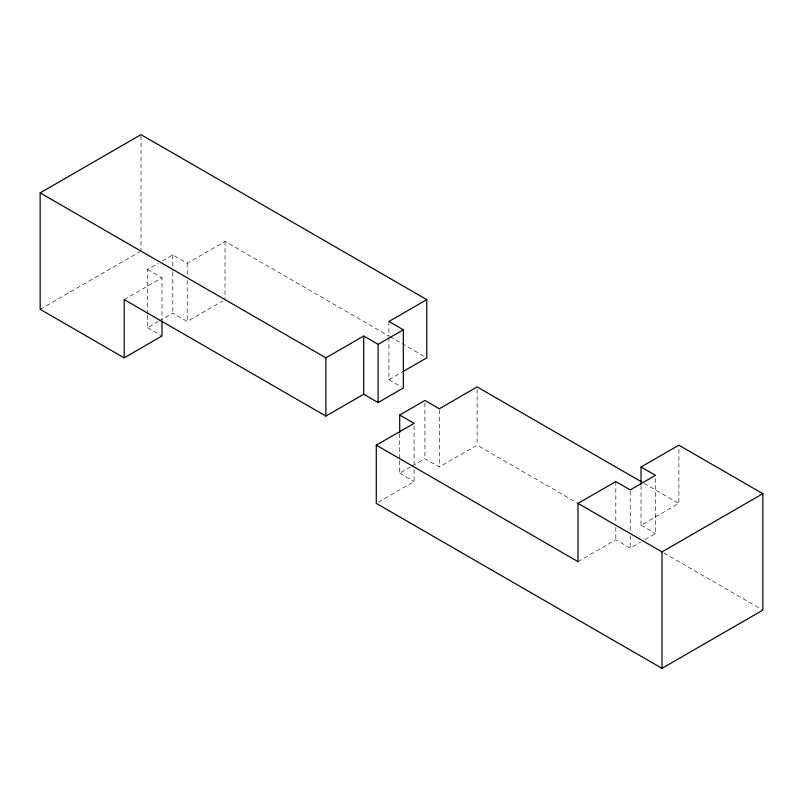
<?xml version="1.0" encoding="UTF-8"?>
<svg xmlns="http://www.w3.org/2000/svg" width="803" height="803" viewBox="0 0 803 803"><rect width="100%" height="100%" fill="white"/><g stroke="black" fill="none" stroke-linecap="round" stroke-linejoin="round"><path stroke-width="0.6" stroke-dasharray="4.01 3.01" d="M40.15 309.316L139.903 251.72M147.591 314.063L147.591 269.467L158.101 263.404M162.296 260.975L172.806 254.912L187.209 263.223L225.031 241.392L388.803 335.955M124.184 299.609L162.005 277.778L162.005 319.895M147.591 315.298L147.591 327.684L158.101 321.622M159.145 321.019L172.806 313.13L187.209 321.451L222.863 300.864M388.923 337.571L388.923 379.689L401.901 372.201M399.703 460.852L399.703 473.238L411.256 466.563M412.3 465.961L424.907 458.684L439.311 466.995L477.133 445.163L577.076 502.869M378.454 502.136L414.107 481.549L414.107 469.163M577.969 561.608L615.821 539.787L630.225 548.108L640.734 542.045M641.025 485.594L641.025 525.232L678.876 503.421L678.876 445.203M644.929 539.616L655.439 533.553L655.439 475.336M389.897 336.577L424.596 356.612M644.167 483.386L678.876 503.421M388.923 379.689L401.269 386.815M641.025 525.232L655.439 533.553M663.991 553.046L761.766 609.497M147.591 269.467L162.005 277.778M147.591 327.684L160.971 335.413M399.703 473.238L414.107 481.549M630.225 491.125L630.225 530.763M630.225 535.721L630.225 548.108M615.821 481.569L615.821 522.452M615.821 527.4L615.821 539.787M477.133 389.425L477.133 445.163M439.311 410.012L439.311 466.995M424.907 402.935L424.907 458.684M414.107 425.811L414.107 464.214M399.703 433.6L399.703 459.607M388.923 321.461L388.923 336.327M225.031 241.392L225.031 299.619M187.209 263.223L187.209 275.61M187.209 280.568L187.209 321.451M172.806 254.912L172.806 271.012M172.806 272.247L172.806 313.13M140.997 135.908L140.997 251.098"/><path stroke-width="1.2" d="M162.005 321.14L162.005 336.005L124.184 357.837L40.15 309.316L40.15 192.881L140.997 134.653L426.774 299.649L426.774 357.867L402.986 371.578M40.15 192.881L325.867 357.837L363.719 336.015L378.123 344.336L403.327 329.782L403.327 388L378.123 402.554L363.719 394.243L325.867 416.054L124.184 299.609L124.184 357.837M426.774 299.649L388.923 321.461L403.327 329.782M399.703 432.355L399.703 415.01L424.907 400.456L439.311 408.777L477.133 386.946L640.914 481.499M641.025 484.36L641.025 467.015L678.876 445.203L762.85 493.684L762.85 610.119L662.003 668.347L376.286 503.391L376.286 445.163L414.107 423.332L399.703 415.01M376.286 445.163L577.969 561.608L577.969 503.381L615.821 481.569L630.225 489.89L655.439 475.336L641.025 467.015M577.969 503.381L662.003 551.902L762.85 493.684M662.003 551.902L662.003 668.347M378.123 344.336L378.123 402.554M363.719 336.015L363.719 394.243M325.867 357.837L325.867 416.054"/></g></svg>
